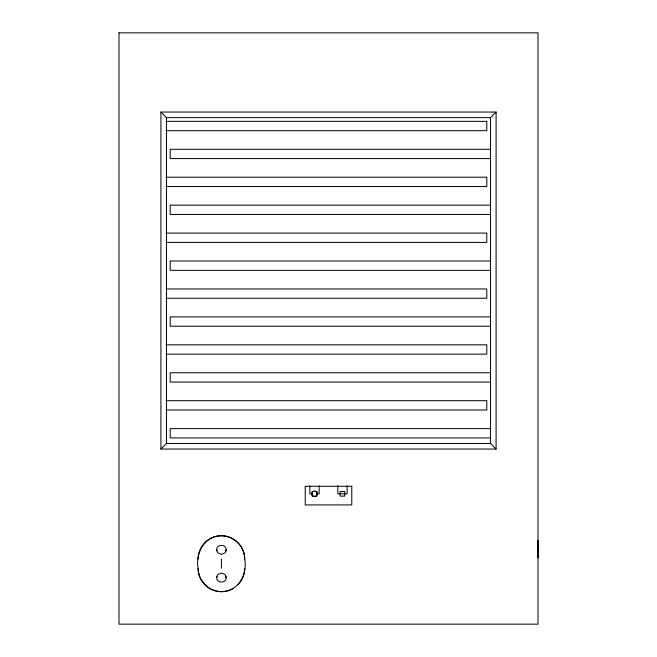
<?xml version="1.0" encoding="UTF-8"?>
<svg xmlns="http://www.w3.org/2000/svg" width="657" height="657" viewBox="0 0 657 657"><rect width="100%" height="100%" fill="white"/><g stroke="black" fill="none" stroke-linecap="round" stroke-linejoin="round"><path stroke-width="0.99" d="M160.908 449.051L160.908 112.051L496.092 112.051L496.092 449.051L160.908 449.051L166.484 443.467L166.484 117.628L160.908 112.051M198.143 568.362C195.121 553.284 204.655 535.496 221.425 535.775C233.884 535.693 244.782 546.591 244.7 559.05C247.722 574.136 238.187 591.916 221.425 591.645C208.967 591.719 198.069 580.821 198.143 568.362A23.274 23.274 0 0 0 233.063 588.524M221.425 568.362L221.425 559.05M216.925 550.944C214.938 543.528 227.913 543.511 225.918 550.944M225.918 576.468C227.913 583.892 214.929 583.909 216.925 576.468M496.092 449.051L490.508 443.467L490.508 117.628L496.092 112.051M166.484 117.628L490.508 117.628M166.024 121.356L486.788 121.356L486.788 130.669L166.024 130.669M490.697 149.287L170.212 149.287L170.212 158.6L490.697 158.6M166.024 177.218L486.788 177.218L486.788 186.531L166.024 186.531M490.697 205.156L170.212 205.156L170.212 214.461L490.697 214.461M166.024 233.087L486.788 233.087L486.788 242.4L166.024 242.4M490.697 261.018L170.212 261.018L170.212 270.331L490.697 270.331M166.024 288.957L486.788 288.957L486.788 298.262L166.024 298.262M490.697 316.888L170.212 316.888L170.212 326.2L490.697 326.2M166.024 344.818L486.788 344.818L486.788 354.131L166.024 354.131M490.697 372.749L170.212 372.749L170.212 382.062L490.697 382.062M166.024 400.688L486.788 400.688L486.788 409.993L166.024 409.993M490.697 428.619L170.212 428.619L170.212 437.932L490.697 437.932M166.484 443.467L490.508 443.467M311.738 493.793L309.874 493.793L309.874 485.819M317.323 493.793A2.792 2.792 0 0 0 313.134 491.379A2.792 2.792 0 0 0 313.134 496.216A2.792 2.792 0 0 0 317.323 493.793L319.187 493.793L319.187 485.745M538.001 540.35L538.001 557.752M347.118 485.819L347.118 493.793L337.813 493.793L337.813 485.745M198.143 559.05A23.274 23.274 0 0 1 221.425 535.775A23.274 23.274 0 0 1 244.7 559.05M244.7 568.362A23.274 23.274 0 0 1 237.883 584.82M216.769 577.675A6.669 5.535 22.5 0 1 218.132 574.382L221.425 573.019L224.71 574.382A6.669 5.535 -22.5 0 1 226.082 577.675M216.769 549.745A6.669 5.535 -22.5 0 0 218.132 553.03L221.425 554.393L224.719 553.03A5.79 5.166 22.5 0 0 226.082 549.745M118.999 32.85L118.999 624.15L538.001 624.15L538.001 32.85L118.999 32.85M351.774 486.295L305.226 486.295L305.226 504.921L351.774 504.921L351.774 486.295M316.797 491.469L312.141 491.469L312.141 496.125L316.797 496.125L316.797 491.469M344.728 491.469L340.08 491.469L340.08 496.125L344.728 496.125L344.728 491.469"/></g></svg>
